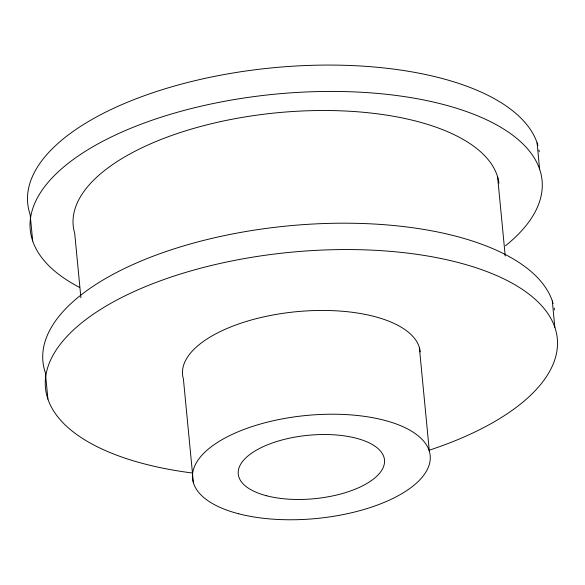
<?xml version="1.0" encoding="UTF-8"?>
<svg xmlns="http://www.w3.org/2000/svg" width="585" height="585" viewBox="0 0 585 585"><rect width="100%" height="100%" fill="white"/><g stroke="black" fill="none" stroke-linecap="round" stroke-linejoin="round"><path stroke-width="0.88" d="M537.081 142.864L539.619 169.219M552.306 300.983L554.843 327.337M497.616 176.941L505.228 256.003M419.365 347.512L429.353 451.276M193.394 482.705L183.398 378.934A119.362 51.765 -5.5 0 1 291.644 312.2A119.362 51.765 -5.5 0 1 420.213 351.951M80.905 297.787L74.697 233.261A213.934 92.774 -5.5 0 1 266.636 113.892A213.934 92.774 -5.5 0 1 498.939 183.105M32.694 240.991L30.157 214.636A257.093 111.486 -5.5 0 1 249.839 70.456A257.093 111.486 -5.5 0 1 537.908 145.497M47.919 399.116L45.381 372.762A257.093 111.486 -5.5 0 1 265.063 228.574A257.093 111.486 -5.5 0 1 553.132 303.615M538.946 149.965A257.093 111.486 -5.5 0 1 539.246 151.771M192.45 473.009A257.093 111.486 -5.5 0 1 96.042 312.361A257.093 111.486 -5.5 0 1 492.46 273.795A257.093 111.486 -5.5 0 1 430.267 449.872M554.17 308.083A257.093 111.486 -5.5 0 1 554.47 309.889M79.706 287.454A257.093 111.486 -5.5 0 1 108.803 138.206A257.093 111.486 -5.5 0 1 446.099 105.212A257.093 111.486 -5.5 0 1 505.447 245.81M266.511 495.751A73.454 31.853 -5.5 0 0 383.877 465.675A73.454 31.853 -5.5 0 0 283.732 439.54A73.454 31.853 -5.5 0 0 266.511 495.751M238.475 513.732A119.362 51.765 -5.5 0 0 429.185 464.856A119.362 51.765 -5.5 0 0 266.46 422.385A119.362 51.765 -5.5 0 0 238.475 513.732"/></g></svg>
